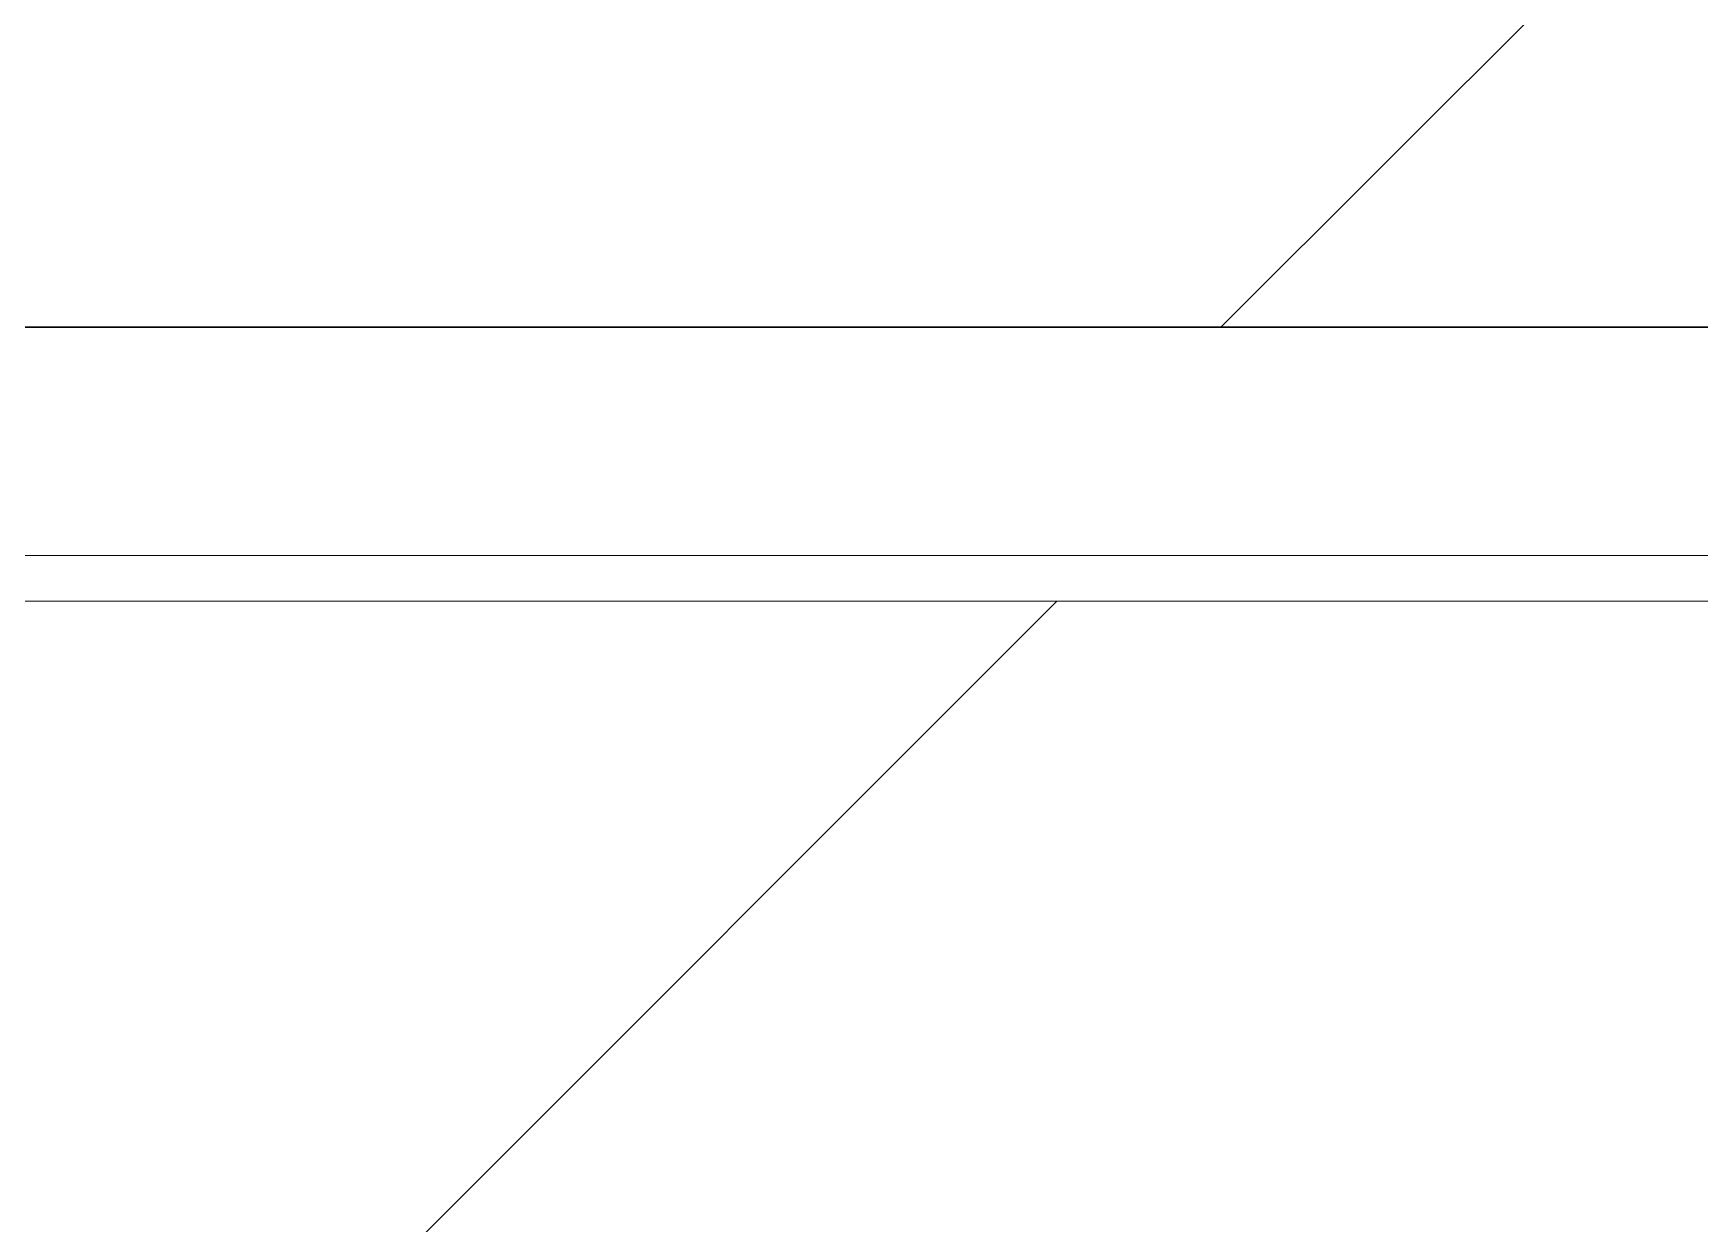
# Model space of a CAD drawing. Header units: millimetres. Extents: x -10051 to 73829, y -4843 to 44223.
# Drawn here: x 43870.8 to 43943.8, y 4325.8 to 4377.9 of the extents above; entities that cross this region are included whole.
import ezdxf

# ---------------------------------------------------------------- set-up
doc = ezdxf.new("R2010")
doc.units = ezdxf.units.MM
for name, color, linetype, lineweight in [('Потолки штриховка', 7, 'Continuous', 9), ('Стены внутренние', 7, 'Continuous', 18), ('Стены несущие', 7, 'Continuous', 30), ('Стены отделка', 7, 'Continuous', 30), ('Стены штриховка', 7, 'Continuous', 9)]:
    doc.layers.add(name, color=color, linetype=linetype, lineweight=lineweight)

msp = doc.modelspace()

# ---------------------------------------------------------------- hatches: boundary and pattern name
at = {"layer": 'Потолки штриховка', "lineweight": 18, "true_color": 0x787878}
h = msp.add_hatch(dxfattribs=at)
h.set_pattern_fill('FP_47', color=8, style=0, pattern_type=2)
h.set_pattern_definition([(45, (0, 0), (-53.03301, 53.03301), [])])
h.paths.add_polyline_path([(42001.703, 4277.057), (44003, 4277.057), (44003, 4353), (41986.761, 4353), (41987.743, 4277.057), (41999.703, 4277.057)])
h.paths.add_polyline_path([(44003, 4353), (44005, 4353), (44004.979, 4354.979)])
h.paths.add_polyline_path([(41986.761, 4617.057), (41995, 4617.504), (41995, 4727.057), (41986.761, 4727.057)])
h.paths.add_polyline_path([(43245, 4617.057), (43285, 4617.057), (43285, 4727.057), (43245, 4727.057), (43245, 4685.297)])
h.paths.add_polyline_path([(43385, 4617.057), (43445, 4617.057), (43445, 4727.057), (43385, 4727.057), (43385, 4692.889)])
at = {"layer": 'Стены внутренние', "lineweight": 9}
h = msp.add_hatch(dxfattribs=at)
h.set_pattern_fill('FP_1', color=256, style=0, pattern_type=2)
h.set_pattern_definition([(45, (0, 0), (-381.661, 381.661), []), (45, (134.94, 0), (0, 763.322), []), (45, (-134.94, 0), (0, 763.322), [])])
h.paths.add_polyline_path([(41995, 4365), (44165, 4365), (44163.936, 4465), (41973.183, 4465), (41973.183, 4365), (41987.743, 4365)])

# ---------------------------------------------------------------- linework, layer by layer
at = {"layer": 'Стены несущие'}
msp.add_line((41973.183, 4365), (44165, 4365), dxfattribs=at)
at = {"layer": 'Стены отделка', "lineweight": 9}
msp.add_line((44003, 4353), (41978.129, 4353), dxfattribs=at)
at = {"layer": 'Стены штриховка'}
msp.add_line((44005, 4355), (41976.107, 4355), dxfattribs=at)

doc.saveas('drawing.dxf')
